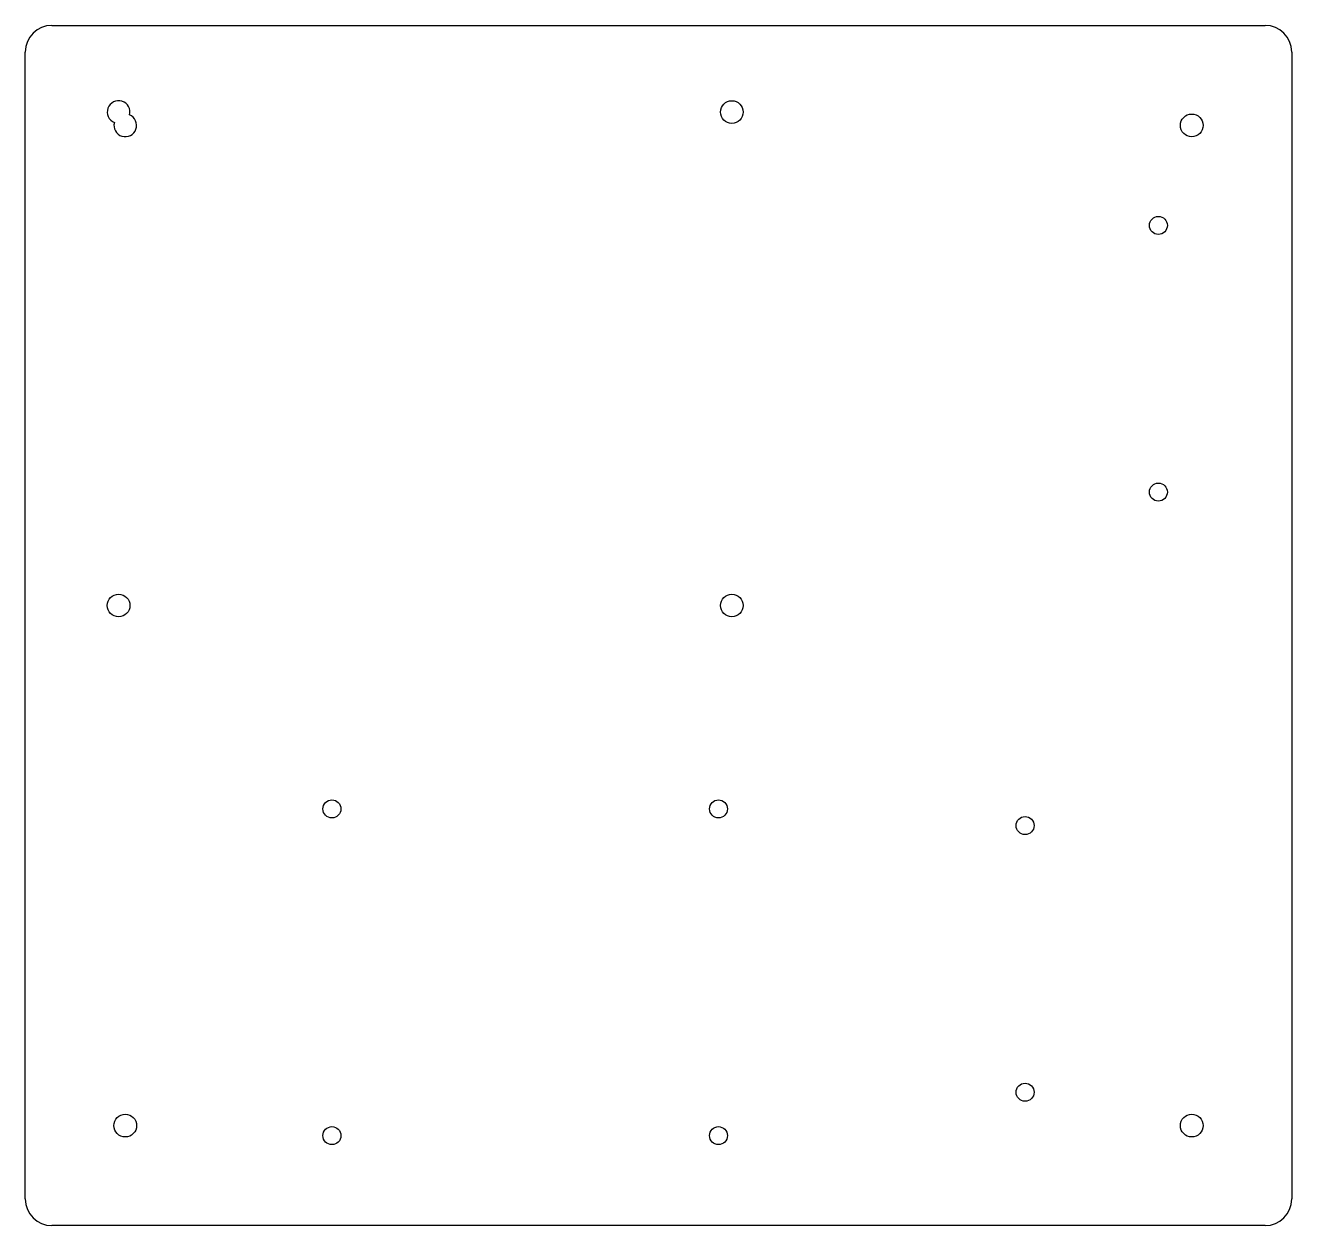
# Model space of a CAD drawing. Header units: millimetres. Extents: x -95 to 95, y -90 to 90.
import ezdxf

# ---------------------------------------------------------------- set-up
doc = ezdxf.new("R2010")
doc.units = ezdxf.units.MM

msp = doc.modelspace()

# ---------------------------------------------------------------- linework, layer by layer
for p, q in [((-91, 90), (91, 90)), ((-95, -86), (-95, 86)), ((95, 86), (95, -86)), ((91, -90), (-91, -90))]:
    msp.add_line(p, q)
for centre, radius in [((11, 77), 1.7), ((80, 75), 1.7), ((75, 60), 1.35), ((75, 20), 1.35), ((-81, 3), 1.7), ((11, 3), 1.7), ((-49, -27.5), 1.35), ((9, -27.5), 1.35), ((55, -30), 1.35), ((55, -70), 1.35), ((-80, -75), 1.7), ((80, -75), 1.7), ((-49, -76.5), 1.35), ((9, -76.5), 1.35)]:
    msp.add_circle(centre, radius)
for centre, radius, start, end in [((-91, 86), 4, 90, 180), ((91, 86), 4, 0, 90), ((-81, 77), 1.7, -14.5571, 247.6872), ((-80, 75), 1.7, 165.4429, 427.6872), ((-91, -86), 4, 180, 270), ((91, -86), 4, -90, 0)]:
    msp.add_arc(centre, radius, start, end)

doc.saveas('drawing.dxf')
